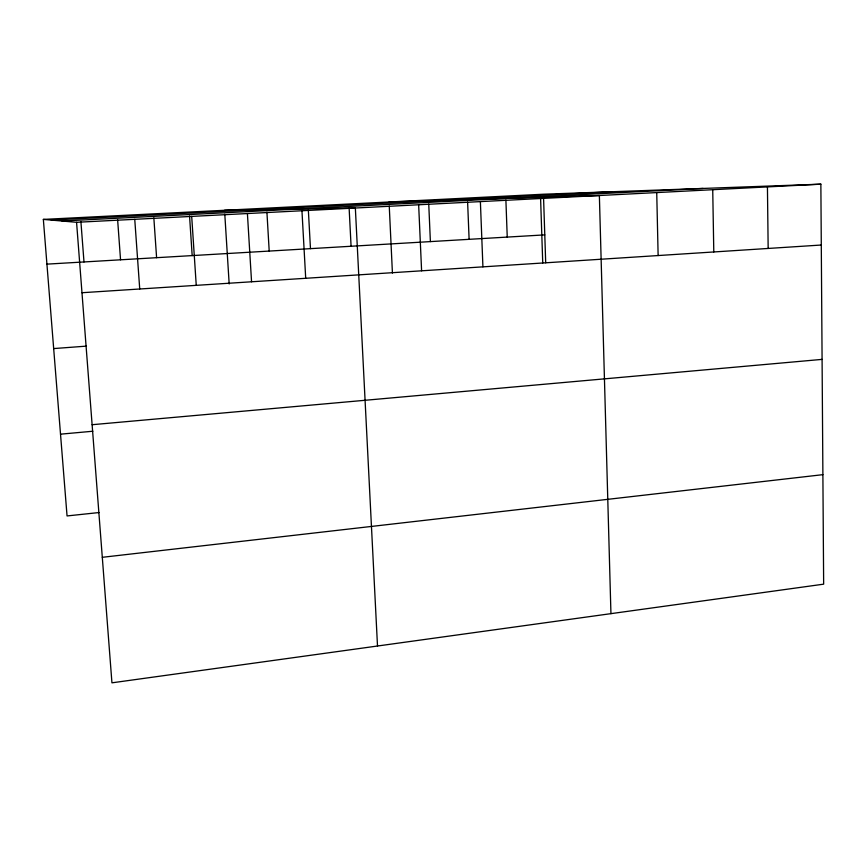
<?xml version="1.0" encoding="UTF-8"?>
<svg xmlns="http://www.w3.org/2000/svg" width="867" height="867" viewBox="0 0 867 867"><rect width="100%" height="100%" fill="white"/><g stroke="black" fill="none" stroke-linecap="round" stroke-linejoin="round"><path stroke-width="1.3" d="M102.295 557.308L822.891 474.661M99.098 512.538L67.052 515.941L43.35 219.405L543.446 194.219L820.865 184.172L823.65 584.163L111.941 682.828L76.567 222.299L43.35 219.405M60.517 434.172L92.856 431.235M92.119 424.711L822.089 359.382M53.667 348.577L86.462 346.128M81.975 292.721L821.298 245.025M46.926 264.132L544.779 234.881M76.567 222.299L820.865 184.172M51.251 220.088L612.102 191.726M62.034 221.031L703.104 188.432M389.066 201.989L599.368 195.519L610.942 613.652M224.542 210.28L355.351 208.015L377.503 646.013M80.902 221.562L83.991 261.953M117.619 219.687L120.546 259.807M134.753 219.318L139.728 288.993M153.838 217.834L156.602 257.694M191.694 216.392L196.245 285.341M189.559 216.013L192.171 255.602M224.791 214.203L229.181 283.964M247.409 213.542L251.56 281.775M266.917 212.177L269.204 251.072M301.954 210.746L305.704 278.285M308.349 210.063L310.473 248.656M349.119 207.972L351.081 246.261M389.25 206.043L392.426 273.062M428.742 204.027L430.39 241.611M418.653 204.775L421.6 270.807M480.383 201.61L482.919 266.852M467.616 202.033L469.112 239.335M505.894 200.082L507.238 237.092M543.576 198.153L545.701 262.809M540.596 198.521L542.742 262.994M656.731 192.572L658.129 255.548M712.728 189.71L713.79 251.95M767.436 186.904L768.162 248.45"/></g></svg>
